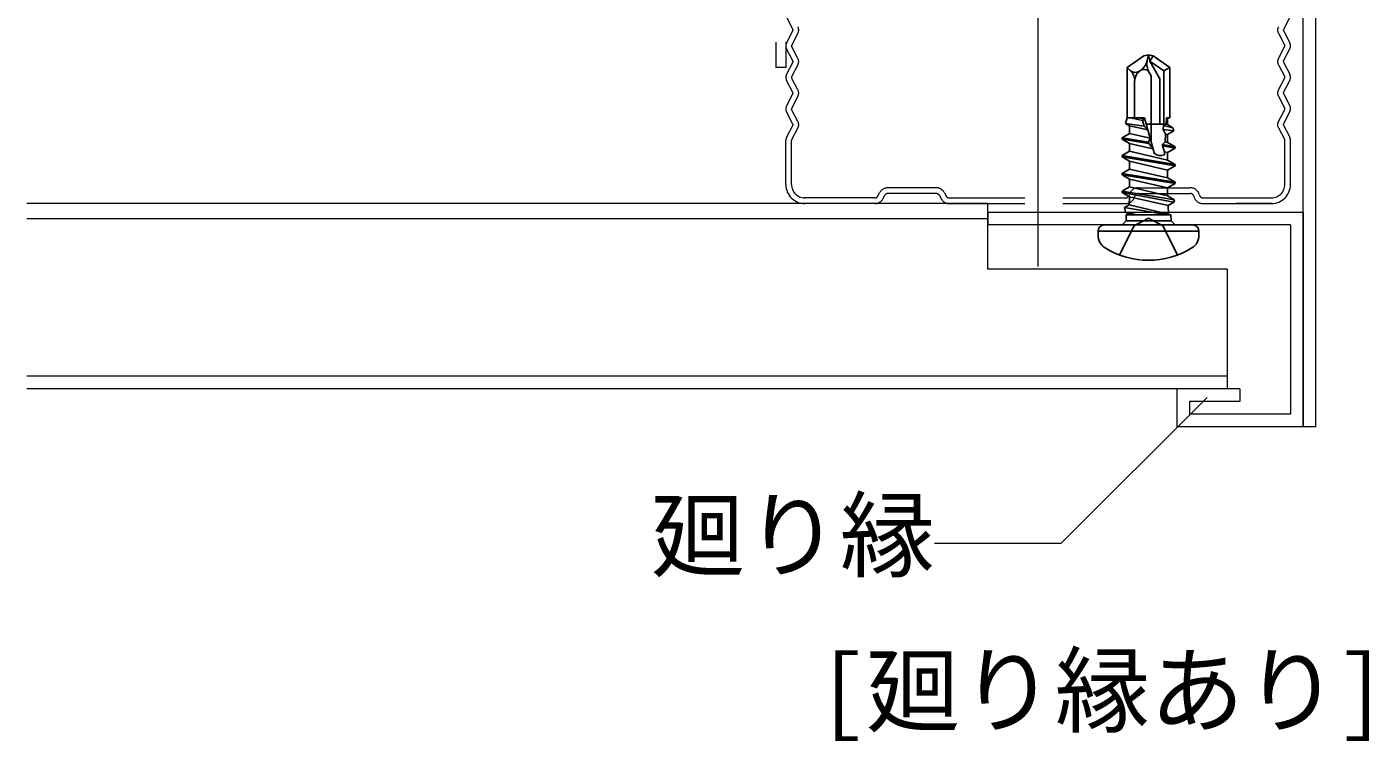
# Model space of a CAD drawing. Units: millimetres on the paper, with parts at other scales. Extents: x -195 to 195, y -140 to 138.
# Drawn here: x 106.7 to 127.98, y -114.68 to -103.35 of the extents above; entities that cross this region are included whole.
import ezdxf
from ezdxf.enums import TextEntityAlignment as Align

# ---------------------------------------------------------------- set-up
doc = ezdxf.new("R2010")
doc.units = ezdxf.units.MM
for name, pattern in [('CHAIN1', [8, 5, -1, 1, -1]), ('CHAIN2', [12, 9, -1, 1, -1]), ('DASHED1', [1.8, 1.2, -0.6])]:
    doc.linetypes.add(name, pattern=pattern)
for name, color, linetype, lineweight in [('3-0_中心線', 4, 'CHAIN1', 9), ('3-2_メインジョイナー', 3, 'Continuous', 18), ('3-4_野縁', 4, 'DASHED1', 9), ('3-6_文字・矢印', 7, 'Continuous', 18), ('3-A_クリップ', 7, 'DASHED1', 18), ('3-B_補強金具・金具・その他', 3, 'Continuous', 18), ('3-C_ビス・アンカーボルト・強調図形', 2, 'Continuous', 25)]:
    doc.layers.add(name, color=color, linetype=linetype, lineweight=lineweight)
doc.styles.add('ＭＳ ゴシック', font='')
doc.styles.get('ＭＳ ゴシック').set_extended_font_data('MS Gothic')

msp = doc.modelspace()

# ---------------------------------------------------------------- linework, layer by layer
at = {"layer": '3-0_中心線', "linetype": 'CHAIN2'}
msp.add_line((122.733, -107.149), (122.733, -97.749), dxfattribs=at)
at = {"layer": '3-2_メインジョイナー'}
for p, q in [((121.933, -106.149), (106.7, -106.149)), ((121.933, -107.189), (121.933, -106.149)), ((121.933, -106.389), (106.7, -106.389)), ((125.733, -107.189), (121.933, -107.189)), ((125.733, -109.089), (125.733, -107.189)), ((125.733, -108.889), (106.7, -108.889)), ((125.733, -109.089), (106.7, -109.089))]:
    msp.add_line(p, q, dxfattribs=at)
at = {"layer": '3-4_野縁'}
for p, q in [((118.745, -103.195), (118.845, -103.388)), ((126.722, -103.195), (126.622, -103.388)), ((118.845, -103.406), (118.745, -103.598)), ((126.622, -103.406), (126.721, -103.598)), ((118.925, -103.448), (118.825, -103.64)), ((126.542, -103.448), (126.642, -103.64)), ((118.845, -103.888), (118.745, -103.696)), ((118.925, -103.846), (118.825, -103.655)), ((126.542, -103.846), (126.642, -103.655)), ((126.622, -103.888), (126.721, -103.696)), ((118.845, -103.906), (118.745, -104.098)), ((118.925, -103.948), (118.825, -104.14)), ((126.542, -103.948), (126.642, -104.14)), ((126.622, -103.906), (126.721, -104.098)), ((118.845, -104.388), (118.745, -104.196)), ((118.925, -104.346), (118.825, -104.155)), ((126.542, -104.346), (126.642, -104.155)), ((126.622, -104.388), (126.721, -104.196)), ((118.845, -104.406), (118.745, -104.598)), ((118.925, -104.448), (118.825, -104.64)), ((126.542, -104.448), (126.642, -104.64)), ((126.622, -104.406), (126.721, -104.598)), ((118.845, -104.888), (118.745, -104.696)), ((118.925, -104.846), (118.825, -104.655)), ((126.542, -104.846), (126.642, -104.655)), ((126.622, -104.888), (126.721, -104.696)), ((118.845, -104.906), (118.745, -105.098)), ((126.622, -104.906), (126.721, -105.098)), ((118.925, -104.948), (118.825, -105.14)), ((126.542, -104.948), (126.642, -105.14)), ((118.733, -105.849), (118.733, -105.149)), ((118.733, -105.849), (118.733, -105.249)), ((118.823, -105.849), (118.823, -105.149)), ((126.643, -105.849), (126.643, -105.147)), ((126.733, -105.849), (126.733, -105.149)), ((126.733, -105.849), (126.733, -105.249)), ((121.115, -105.899), (120.352, -105.899)), ((124.322, -105.899), (125.144, -105.899)), ((120.144, -106.059), (119.024, -106.059)), ((120.144, -106.149), (119.024, -106.149)), ((120.194, -106.028), (120.218, -105.98)), ((120.274, -106.069), (120.298, -106.021)), ((121.115, -105.989), (120.352, -105.989)), ((121.169, -106.021), (121.193, -106.069)), ((121.249, -105.98), (121.273, -106.028)), ((121.323, -106.059), (124.121, -106.059)), ((121.323, -106.149), (124.121, -106.149)), ((124.264, -106.033), (124.262, -106.04)), ((124.322, -105.989), (125.144, -105.989)), ((125.202, -106.033), (125.204, -106.04)), ((125.345, -106.059), (126.433, -106.059)), ((125.345, -106.149), (126.433, -106.149)), ((126.437, -106.149), (125.871, -106.149))]:
    msp.add_line(p, q, dxfattribs=at)
for centre, radius, start, end in [((118.827, -103.397), 0.02, 332.5215, 27.4785), ((118.827, -103.397), 0.11, 332.5215, 27.4785), ((126.639, -103.397), 0.11, 152.5215, 207.4785), ((126.639, -103.397), 0.02, 152.5215, 207.4785), ((118.839, -103.647), 0.106, 152.5215, 207.4785), ((126.627, -103.647), 0.106, 332.5215, 27.4785), ((118.839, -103.647), 0.016, 152.5215, 207.4785), ((118.827, -103.897), 0.11, 332.5215, 27.4785), ((126.639, -103.897), 0.11, 152.5215, 207.4785), ((126.627, -103.647), 0.016, 332.5215, 27.4785), ((118.827, -103.897), 0.02, 332.5215, 27.4785), ((126.639, -103.897), 0.02, 152.5215, 207.4785), ((118.839, -104.147), 0.106, 152.5215, 207.4785), ((118.839, -104.147), 0.016, 152.5215, 207.4785), ((126.627, -104.147), 0.016, 332.5215, 27.4785), ((126.627, -104.147), 0.106, 332.5215, 27.4785), ((118.827, -104.397), 0.02, 332.5215, 27.4785), ((118.827, -104.397), 0.11, 332.5215, 27.4785), ((126.639, -104.397), 0.11, 152.5215, 207.4785), ((126.639, -104.397), 0.02, 152.5215, 207.4785), ((118.839, -104.647), 0.106, 152.5215, 207.4785), ((118.839, -104.647), 0.016, 152.5215, 207.4785), ((126.627, -104.647), 0.016, 332.5215, 27.4785), ((126.627, -104.647), 0.106, 332.5215, 27.4785), ((118.827, -104.897), 0.02, 332.5215, 27.4785), ((118.827, -104.897), 0.11, 332.5215, 27.4785), ((126.639, -104.897), 0.11, 152.5215, 207.4785), ((126.639, -104.897), 0.02, 152.5215, 207.4785), ((118.839, -105.147), 0.106, 152.5215, 180), ((126.627, -105.147), 0.106, 359.207, 27.4785), ((118.839, -105.147), 0.016, 152.5215, 180), ((126.627, -105.147), 0.016, 359.207, 27.4785), ((119.033, -105.849), 0.3, 180, 270), ((119.033, -105.849), 0.21, 180, 270), ((120.352, -106.049), 0.15, 90, 153), ((121.115, -106.049), 0.15, 27, 90), ((124.322, -106.049), 0.15, 90, 165), ((125.144, -106.049), 0.15, 15, 90), ((126.433, -105.849), 0.21, 270, 0), ((126.433, -105.849), 0.3, 270, 0), ((120.144, -106.003), 0.056, 270, 333), ((120.144, -106.003), 0.146, 270, 333), ((120.352, -106.049), 0.06, 90, 153), ((121.115, -106.049), 0.06, 27, 90), ((121.323, -106.003), 0.146, 207, 270), ((121.323, -106.003), 0.056, 207, 270), ((124.121, -106.003), 0.056, 270, 345), ((124.121, -106.003), 0.146, 270, 345), ((124.322, -106.049), 0.06, 90, 165), ((125.144, -106.049), 0.06, 15, 90), ((125.345, -106.003), 0.146, 195, 270), ((125.345, -106.003), 0.056, 195, 270)]:
    msp.add_arc(centre, radius, start, end, dxfattribs=at)
at = {"layer": '3-6_文字・矢印'}
for p in [(125.41, -109.225), (121.089, -111.537)]:
    msp.add_line(p, (123.098, -111.537), dxfattribs=at)
at = {"layer": '3-A_クリップ'}
for p, q in [((118.573, -98.189), (118.573, -103.989)), ((118.733, -98.189), (118.733, -103.989)), ((118.733, -103.989), (118.573, -103.989))]:
    msp.add_line(p, q, dxfattribs=at)
at = {"layer": '3-B_補強金具・金具・その他'}
for p, q in [((126.933, -109.689), (126.933, -91.54)), ((127.133, -109.689), (127.133, -91.54)), ((121.933, -106.289), (121.933, -106.489)), ((126.933, -106.289), (121.933, -106.289)), ((126.933, -106.289), (126.933, -109.689)), ((126.733, -106.489), (121.933, -106.489)), ((125.933, -109.089), (125.933, -109.289)), ((125.133, -109.289), (125.133, -109.489)), ((125.933, -109.289), (125.133, -109.289)), ((126.933, -109.689), (124.933, -109.689)), ((127.133, -109.689), (126.933, -109.689))]:
    msp.add_line(p, q, dxfattribs=at)
for points in [[(126.733, -106.489), (126.733, -109.489), (125.133, -109.489)], [(125.933, -109.089), (124.933, -109.089), (124.933, -109.689)]]:
    msp.add_lwpolyline(points, dxfattribs=at)
at = {"layer": '3-C_ビス・アンカーボルト・強調図形'}
for p, q in [((124.464, -103.877), (124.483, -103.789)), ((124.501, -103.889), (124.483, -103.789)), ((124.483, -103.789), (124.556, -103.805)), ((124.556, -103.805), (124.501, -103.889)), ((124.556, -103.805), (124.823, -103.992)), ((124.143, -104.789), (124.143, -103.992)), ((124.193, -104.038), (124.143, -103.992)), ((124.342, -104.048), (124.356, -104.039)), ((124.663, -104.17), (124.501, -103.889)), ((124.501, -103.889), (124.723, -104.044)), ((124.723, -104.044), (124.823, -103.992)), ((124.723, -104.044), (124.723, -104.889)), ((124.823, -104.789), (124.823, -103.992)), ((124.263, -104.199), (124.263, -104.789)), ((124.493, -104.069), (124.523, -104.121)), ((124.523, -104.121), (124.523, -105.174)), ((124.663, -104.17), (124.663, -104.889)), ((124.118, -104.877), (124.143, -104.789)), ((124.414, -104.924), (124.118, -104.877)), ((124.118, -104.877), (124.183, -104.914)), ((124.419, -104.789), (124.143, -104.789)), ((124.39, -104.834), (124.196, -104.789)), ((124.323, -104.789), (124.426, -104.813)), ((124.39, -104.834), (124.426, -104.813)), ((124.39, -104.834), (124.414, -104.924)), ((124.419, -104.789), (124.57, -105.347)), ((124.446, -104.889), (124.761, -104.889)), ((124.72, -104.911), (124.716, -104.972)), ((124.72, -104.911), (124.761, -104.892)), ((124.868, -104.946), (124.72, -104.911)), ((124.767, -104.789), (124.761, -104.892)), ((124.761, -104.892), (124.783, -104.897)), ((124.823, -104.789), (124.767, -104.789)), ((124.783, -104.897), (124.783, -104.789)), ((124.868, -104.946), (124.783, -104.897)), ((124.063, -105.127), (124.063, -105.107)), ((124.183, -105.038), (124.183, -104.914)), ((124.471, -104.982), (124.183, -104.914)), ((124.183, -105.038), (124.507, -105.114)), ((124.471, -104.982), (124.414, -104.924)), ((124.483, -105.178), (124.507, -105.114)), ((124.883, -104.998), (124.716, -104.972)), ((124.752, -105.048), (124.716, -104.972)), ((124.752, -105.048), (124.746, -105.17)), ((124.783, -105.055), (124.752, -105.048)), ((124.883, -104.998), (124.783, -105.055)), ((124.783, -105.179), (124.783, -105.055)), ((124.883, -104.998), (124.868, -104.946)), ((124.488, -105.199), (124.063, -105.127)), ((124.063, -105.127), (124.183, -105.196)), ((124.183, -105.32), (124.183, -105.196)), ((124.553, -105.283), (124.183, -105.196)), ((124.183, -105.32), (124.783, -105.461)), ((124.483, -105.178), (124.488, -105.199)), ((124.553, -105.283), (124.488, -105.199)), ((124.703, -105.215), (124.702, -105.234)), ((124.903, -105.268), (124.702, -105.234)), ((124.737, -105.327), (124.702, -105.234)), ((124.703, -105.215), (124.746, -105.17)), ((124.903, -105.248), (124.703, -105.215)), ((124.737, -105.327), (124.734, -105.376)), ((124.783, -105.337), (124.737, -105.327)), ((124.746, -105.17), (124.783, -105.179)), ((124.903, -105.248), (124.783, -105.179)), ((124.903, -105.268), (124.783, -105.337)), ((124.783, -105.461), (124.783, -105.337)), ((124.903, -105.268), (124.903, -105.248)), ((124.063, -105.409), (124.063, -105.389)), ((124.903, -105.55), (124.063, -105.409)), ((124.063, -105.409), (124.183, -105.478)), ((124.183, -105.602), (124.183, -105.478)), ((124.783, -105.619), (124.183, -105.478)), ((124.903, -105.53), (124.783, -105.461)), ((124.903, -105.55), (124.783, -105.619)), ((124.903, -105.55), (124.903, -105.53)), ((124.063, -105.691), (124.063, -105.671)), ((124.903, -105.832), (124.063, -105.691)), ((124.063, -105.691), (124.183, -105.76)), ((124.183, -105.602), (124.783, -105.743)), ((124.783, -105.901), (124.183, -105.76)), ((124.183, -105.884), (124.183, -105.76)), ((124.783, -105.743), (124.783, -105.619)), ((124.903, -105.812), (124.783, -105.743)), ((124.063, -105.973), (124.063, -105.953)), ((124.885, -106.125), (124.063, -105.973)), ((124.063, -105.973), (124.183, -106.042)), ((124.183, -105.884), (124.783, -106.025)), ((124.903, -105.832), (124.783, -105.901)), ((124.783, -106.025), (124.783, -105.901)), ((124.903, -105.832), (124.903, -105.812)), ((124.175, -106.171), (124.183, -106.047)), ((124.175, -106.171), (124.802, -106.318)), ((124.793, -106.178), (124.183, -106.042)), ((124.183, -106.047), (124.183, -106.042)), ((124.894, -106.088), (124.783, -106.025)), ((124.885, -106.125), (124.793, -106.178)), ((124.802, -106.318), (124.793, -106.178)), ((124.885, -106.125), (124.894, -106.088)), ((124.12, -106.288), (124.102, -106.213)), ((124.292, -106.329), (124.12, -106.288)), ((124.12, -106.288), (124.165, -106.314)), ((124.129, -106.329), (124.127, -106.425)), ((124.164, -106.329), (124.165, -106.314)), ((124.226, -106.329), (124.165, -106.314)), ((124.483, -106.379), (124.254, -106.501)), ((124.483, -106.379), (124.712, -106.501)), ((123.683, -106.589), (125.283, -106.589)), ((123.683, -106.589), (123.683, -106.649)), ((123.783, -106.489), (125.183, -106.489)), ((124.023, -106.964), (124.254, -106.501)), ((124.063, -106.489), (124.127, -106.425)), ((124.84, -106.425), (124.127, -106.425)), ((124.943, -106.964), (124.712, -106.501)), ((124.903, -106.489), (124.84, -106.425)), ((125.283, -106.589), (125.283, -106.649))]:
    msp.add_line(p, q, dxfattribs=at)
for points in [[(124.143, -103.992), (124.411, -103.805), (124.483, -103.789)], [(124.483, -105.178), (124.063, -105.107), (124.183, -105.038)], [(124.903, -105.53), (124.063, -105.389), (124.183, -105.32)], [(124.903, -105.812), (124.063, -105.671), (124.183, -105.602)], [(124.894, -106.088), (124.063, -105.953), (124.183, -105.884)], [(124.786, -106.329), (124.102, -106.213), (124.175, -106.171)], [(124.129, -106.329), (124.837, -106.329), (124.84, -106.425)]]:
    msp.add_lwpolyline(points, dxfattribs=at)
for centre, radius, start, end in [((124.274, -103.951), 0.119, 227.1543, 305), ((124.044, -104.199), 0.22, 0, 47.1543), ((124.448, -104.199), 0.184, 125, 180), ((124.201, -103.819), 0.269, 305, 347.5), ((124.41, -104.117), 0.0958, 30, 125), ((124.726, -103.935), 0.269, 167.5, 210), ((124.673, -105.239), 0.15, 226.4554, 293.9207), ((123.783, -106.589), 0.1, 90, 180), ((125.183, -106.589), 0.1, 0, 90), ((123.923, -106.649), 0.24, 180, 238.1092), ((125.043, -106.649), 0.24, 301.8908, 0), ((124.483, -105.749), 1.3, 238.1092, 301.8908)]:
    msp.add_arc(centre, radius, start, end, dxfattribs=at)

# ---------------------------------------------------------------- texts
at = {"layer": '3-6_文字・矢印', "style": 'ＭＳ ゴシック'}
for s, p in [('廻り縁', (116.589, -112.287)), ('[廻り縁あり]', (119.25, -114.75))]:
    msp.add_text(s, height=1.1, dxfattribs=at).set_placement(p, align=Align.BOTTOM_LEFT)

doc.saveas('drawing.dxf')
